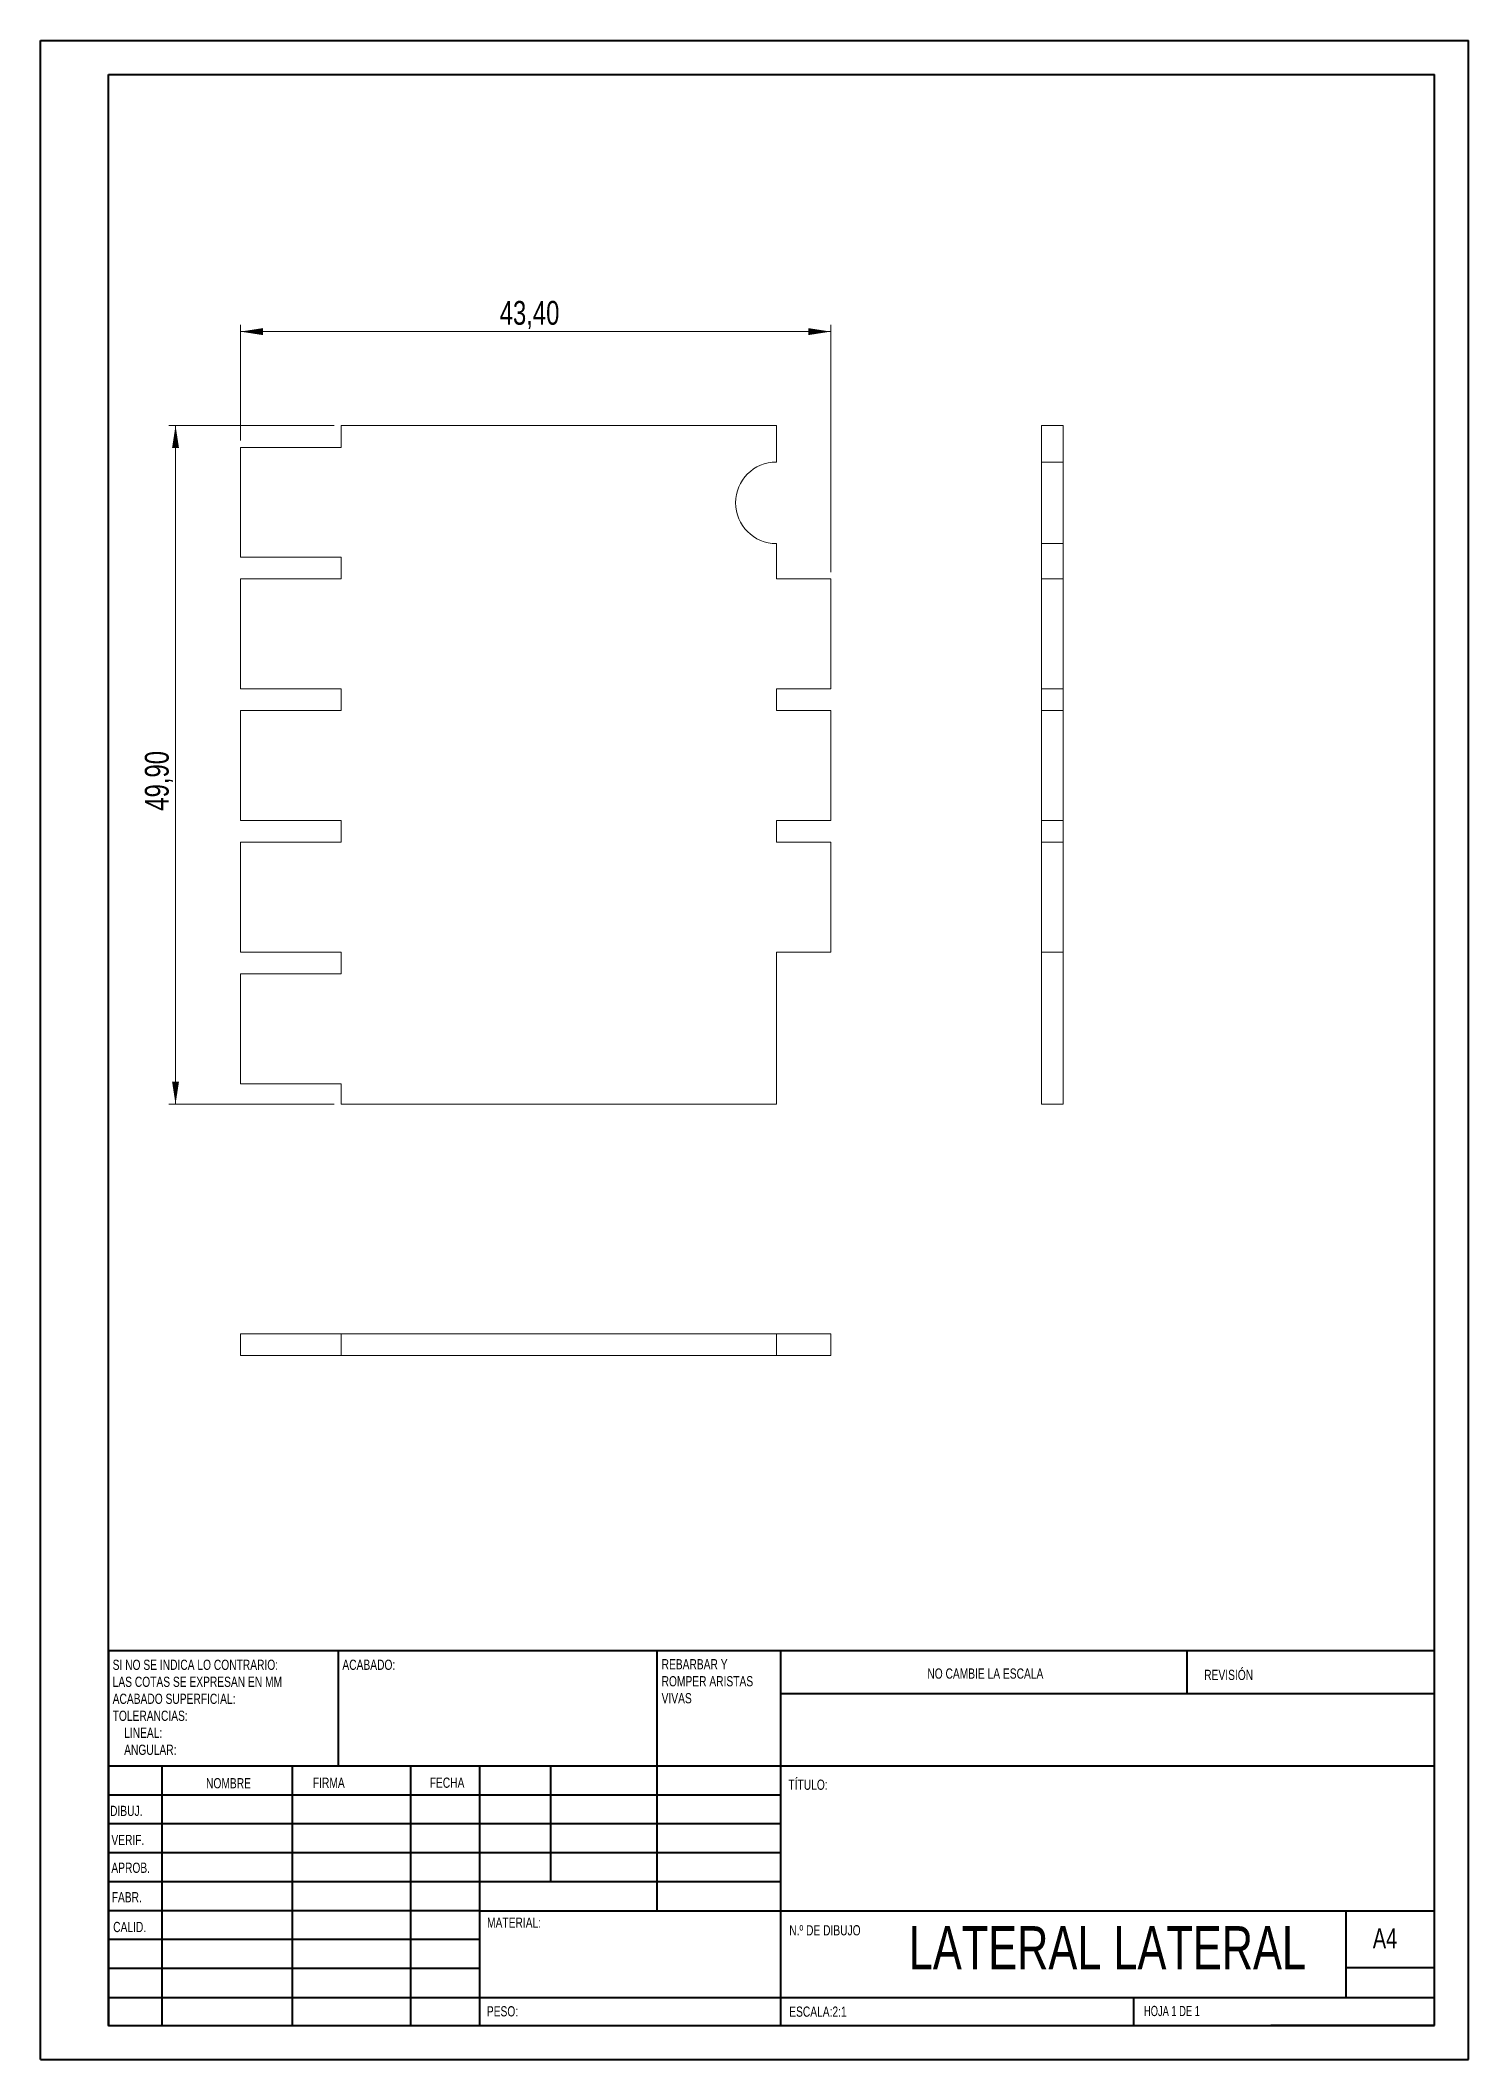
# Model space of a CAD drawing. Header units: millimetres. Extents: x 0 to 210, y 0 to 297.
import ezdxf

# ---------------------------------------------------------------- set-up
doc = ezdxf.new("R2010")
doc.units = ezdxf.units.MM
doc.styles.add('SLDTEXTSTYLE0', font='TXT', dxfattribs={"width": 0.75})
doc.styles.add('SLDTEXTSTYLE1', font='TXT', dxfattribs={"width": 0.681818})
doc.dimstyles.new('SLDDIMSTYLE0', dxfattribs={"dimtxt": 3.5, "dimasz": 3.302, "dimexe": 0, "dimexo": 0.0625, "dimgap": 0.875, "dimtad": 1, "dimlfac": 0.5, "dimrnd": 1e-09, "dimzin": 12, "dimdsep": 46, "dimtxsty": 'SLDTEXTSTYLE0', "dimsah": 1, "dimcen": 0.09, "dimadec": 0, "dimazin": 3, "dimtfac": 1, "dimtofl": 0, "dimtmove": 0, "dimatfit": 3, "dimfxl": 1, "dimfrac": 2, "dimtolj": 1, "dimtzin": 12, "dimarcsym": 0})

# ---------------------------------------------------------------- blocks, each defined once
blk = doc.blocks.new('SW_NOTE_0')
at = {"color": 0, "linetype": 'Continuous', "lineweight": 0, "char_height": 1.5, "attachment_point": 1, "style": 'SLDTEXTSTYLE0'}
for s, insert in [('REBARBAR Y', (0, 1.93)), ('ROMPER ARISTAS', (0, -0.57)), ('VIVAS', (0, -3.07))]:
    blk.add_mtext(s, dxfattribs=dict(at, insert=insert))
blk = doc.blocks.new('SW_NOTE_1')
at = {"color": 0, "linetype": 'Continuous', "lineweight": 0, "char_height": 1.5, "attachment_point": 1, "style": 'SLDTEXTSTYLE0'}
for s, insert in [('SI NO SE INDICA LO CONTRARIO:', (0, 1.93)), ('LAS COTAS SE EXPRESAN EN MM', (0, -0.57)), ('ACABADO SUPERFICIAL:', (0, -3.07)), ('TOLERANCIAS:', (0, -5.57)), ('LINEAL:', (1.69, -8.07)), ('ANGULAR:', (1.69, -10.57))]:
    blk.add_mtext(s, dxfattribs=dict(at, insert=insert))
blk = doc.blocks.new('_D')
at = {"color": 7, "linetype": 'Continuous', "lineweight": 0}
for p, q in [((29.49, 238.36), (29.49, 255.38)), ((29.49, 254.38), (116.29, 254.38)), ((116.29, 219), (116.29, 255.38))]:
    blk.add_line(p, q, dxfattribs=at)
for points in [[(29.49, 254.38), (32.79, 253.87), (32.79, 254.89)], [(116.29, 254.38), (112.99, 254.89), (112.99, 253.87)]]:
    blk.add_solid(points, dxfattribs=at)
at = {"color": 7, "linetype": 'Continuous', "lineweight": 0, "insert": (67.61, 258.89, -1.4), "char_height": 3.5, "attachment_point": 1, "style": 'SLDTEXTSTYLE0'}
blk.add_mtext('43,40', dxfattribs=at)
blk = doc.blocks.new('_D_1')
at = {"color": 7, "linetype": 'Continuous', "lineweight": 0}
for p, q in [((43.29, 240.56), (18.95, 240.56)), ((19.95, 240.56), (19.95, 140.76)), ((43.29, 140.76), (18.95, 140.76))]:
    blk.add_line(p, q, dxfattribs=at)
for points in [[(19.95, 240.56), (19.44, 237.25), (20.46, 237.25)], [(19.95, 140.76), (20.46, 144.06), (19.44, 144.06)]]:
    blk.add_solid(points, dxfattribs=at)
at = {"color": 7, "linetype": 'Continuous', "lineweight": 0, "insert": (15.44, 183.91, -1.4), "char_height": 3.5, "attachment_point": 1, "rotation": 90, "style": 'SLDTEXTSTYLE0'}
blk.add_mtext('49,90', dxfattribs=at)

msp = doc.modelspace()

# ---------------------------------------------------------------- linework, layer by layer
at = {"color": 7, "linetype": 'Continuous', "lineweight": 40}
for p, q in [((0.079, 0.215), (0.079, 297.215)), ((0.079, 297.215), (210.079, 297.215)), ((210.079, 0.215), (210.079, 297.215)), ((210.079, 292.215), (210.079, 297.215)), ((10.079, 292.215), (205.079, 292.215)), ((10.079, 5.215), (10.079, 292.215)), ((205.079, 5.215), (205.079, 292.215)), ((10.111, 60.371), (205.079, 60.371)), ((10.111, 60.371), (10.111, 5.121)), ((43.911, 43.371), (43.911, 60.371)), ((90.711, 60.371), (90.711, 22.121)), ((108.911, 60.371), (108.911, 5.121)), ((168.679, 54.09), (168.679, 60.465)), ((205.079, 53.996), (108.911, 53.996)), ((205.079, 43.371), (10.111, 43.371)), ((17.911, 43.371), (17.911, 5.121)), ((37.102, 43.371), (37.102, 5.121)), ((54.51, 43.371), (54.51, 5.121)), ((64.711, 5.121), (64.711, 43.371)), ((75.111, 26.371), (75.111, 43.371)), ((108.911, 39.121), (10.111, 39.121)), ((108.911, 34.871), (10.111, 34.871)), ((108.911, 30.621), (10.111, 30.621)), ((108.911, 26.371), (10.111, 26.371)), ((64.711, 22.121), (10.111, 22.121)), ((64.711, 22.121), (205.079, 22.121)), ((192.079, 9.465), (192.079, 22.215)), ((64.711, 17.871), (10.111, 17.871)), ((64.711, 13.621), (10.111, 13.621)), ((205.079, 13.715), (192.079, 13.715)), ((10.111, 9.371), (205.079, 9.371)), ((160.879, 5.215), (160.879, 9.465)), ((10.079, 5.215), (205.079, 5.215)), ((205.079, 5.215), (180.988, 5.215)), ((0.079, 0.215), (210.079, 0.215))]:
    msp.add_line(p, q, dxfattribs=at)
at = {"color": 7, "linetype": 'Continuous', "lineweight": 15}
for p, q in [((44.292, 237.357), (44.292, 240.557)), ((108.292, 240.557), (44.292, 240.557)), ((108.292, 240.557), (108.292, 235.197)), ((150.472, 240.557), (147.272, 240.557)), ((147.272, 240.557), (147.272, 235.197)), ((150.472, 240.557), (150.472, 235.197)), ((29.492, 237.357), (29.492, 221.197)), ((29.492, 237.357), (44.292, 237.357)), ((150.472, 235.197), (147.272, 235.197)), ((147.272, 235.197), (147.272, 223.197)), ((150.472, 223.197), (150.472, 235.197)), ((108.292, 223.197), (108.292, 217.997)), ((147.272, 223.197), (150.472, 223.197)), ((147.272, 223.197), (147.272, 217.997)), ((150.472, 223.197), (150.472, 217.997)), ((44.292, 221.197), (29.492, 221.197)), ((44.292, 217.997), (44.292, 221.197)), ((29.492, 217.997), (29.492, 201.837)), ((29.492, 217.997), (44.292, 217.997)), ((108.292, 217.997), (116.292, 217.997)), ((116.292, 201.837), (116.292, 217.997)), ((150.472, 217.997), (147.272, 217.997)), ((147.272, 201.837), (147.272, 217.997)), ((150.472, 201.837), (150.472, 217.997)), ((44.292, 201.837), (29.492, 201.837)), ((44.292, 198.637), (44.292, 201.837)), ((116.292, 201.837), (108.292, 201.837)), ((108.292, 201.837), (108.292, 198.637)), ((150.472, 201.837), (147.272, 201.837)), ((147.272, 201.837), (147.272, 198.637)), ((150.472, 201.837), (150.472, 198.637)), ((29.492, 198.637), (29.492, 182.477)), ((29.492, 198.637), (44.292, 198.637)), ((108.292, 198.637), (116.292, 198.637)), ((116.292, 182.477), (116.292, 198.637)), ((150.472, 198.637), (147.272, 198.637)), ((147.272, 182.477), (147.272, 198.637)), ((150.472, 182.477), (150.472, 198.637)), ((44.292, 182.477), (29.492, 182.477)), ((44.292, 179.277), (44.292, 182.477)), ((116.292, 182.477), (108.292, 182.477)), ((108.292, 182.477), (108.292, 179.277)), ((150.472, 182.477), (147.272, 182.477)), ((147.272, 182.477), (147.272, 179.277)), ((150.472, 182.477), (150.472, 179.277)), ((29.492, 179.277), (29.492, 163.117)), ((29.492, 179.277), (44.292, 179.277)), ((108.292, 179.277), (116.292, 179.277)), ((116.292, 163.117), (116.292, 179.277)), ((150.472, 179.277), (147.272, 179.277)), ((147.272, 163.117), (147.272, 179.277)), ((150.472, 163.117), (150.472, 179.277)), ((44.292, 163.117), (29.492, 163.117)), ((44.292, 159.917), (44.292, 163.117)), ((116.292, 163.117), (108.292, 163.117)), ((108.292, 163.117), (108.292, 140.757)), ((150.472, 163.117), (147.272, 163.117)), ((147.272, 163.117), (147.272, 140.757)), ((150.472, 163.117), (150.472, 140.757)), ((29.492, 159.917), (29.492, 143.757)), ((29.492, 159.917), (44.292, 159.917)), ((44.292, 143.757), (29.492, 143.757)), ((44.292, 140.757), (44.292, 143.757)), ((44.292, 140.757), (108.292, 140.757)), ((147.272, 140.757), (150.472, 140.757)), ((29.492, 103.763), (29.492, 106.963)), ((44.292, 106.963), (29.492, 106.963)), ((44.292, 106.963), (108.292, 106.963)), ((44.292, 103.763), (44.292, 106.963)), ((108.292, 106.963), (108.292, 103.763)), ((116.292, 106.963), (108.292, 106.963)), ((116.292, 103.763), (116.292, 106.963)), ((44.292, 103.763), (29.492, 103.763)), ((44.292, 103.763), (108.292, 103.763)), ((116.292, 103.763), (108.292, 103.763))]:
    msp.add_line(p, q, dxfattribs=at)
msp.add_arc((108.292, 229.197), 6, 90, 270, dxfattribs=at)

# ---------------------------------------------------------------- block references
at = {"color": 7, "linetype": 'Continuous', "lineweight": 0}
for name, p in [('SW_NOTE_1', (10.704, 57.108)), ('SW_NOTE_0', (91.42, 57.19))]:
    msp.add_blockref(name, p, dxfattribs=at)

# ---------------------------------------------------------------- texts
for s, insert, char_height, attachment_point, style in [('ACABADO:', (44.482, 59.04), 1.5, 1, 'SLDTEXTSTYLE0'), ('NO CAMBIE LA ESCALA', (130.493, 57.748), 1.5, 1, 'SLDTEXTSTYLE0'), ('REVISIÓN', (171.206, 57.55), 1.5, 1, 'SLDTEXTSTYLE0'), ('NOMBRE', (24.433, 41.622), 1.5, 1, 'SLDTEXTSTYLE0'), ('FIRMA', (40.144, 41.683), 1.5, 1, 'SLDTEXTSTYLE0'), ('FECHA', (57.326, 41.697), 1.5, 1, 'SLDTEXTSTYLE0'), ('TÍTULO:', (110.067, 41.399), 1.5, 1, 'SLDTEXTSTYLE0'), ('DIBUJ.', (10.323, 37.551), 1.5, 1, 'SLDTEXTSTYLE0'), ('VERIF.', (10.521, 33.275), 1.5, 1, 'SLDTEXTSTYLE0'), ('APROB.', (10.513, 29.185), 1.5, 1, 'SLDTEXTSTYLE0'), ('FABR.', (10.566, 24.855), 1.5, 1, 'SLDTEXTSTYLE0'), ('MATERIAL:', (65.757, 21.107), 1.5, 1, 'SLDTEXTSTYLE0'), ('CALID.', (10.78, 20.471), 1.5, 1, 'SLDTEXTSTYLE0'), ('N.º DE DIBUJO', (110.185, 19.99), 1.5, 1, 'SLDTEXTSTYLE0'), ('LATERAL LATERAL', (156.969, 19.847), 6.35, 2, 'SLDTEXTSTYLE0'), ('A4', (196, 19.515), 2.9104, 1, 'SLDTEXTSTYLE0'), ('PESO:', (65.729, 8.07), 1.4986, 1, 'SLDTEXTSTYLE0'), ('ESCALA:2:1', (110.185, 8.021), 1.5, 1, 'SLDTEXTSTYLE0'), ('HOJA 1 DE 1', (162.357, 8.115), 1.5, 1, 'SLDTEXTSTYLE1')]:
    msp.add_mtext(s, dxfattribs=dict(at, insert=insert, char_height=char_height, attachment_point=attachment_point, style=style))

# ---------------------------------------------------------------- dimensions: what is measured, and where the dimension line sits
dim = msp.add_linear_dim(base=(116.292, 254.382), p1=(29.492, 237.357), p2=(116.292, 217.997), dimstyle='SLDDIMSTYLE0', dxfattribs=at)
dim.commit()
dim.dimension.update_dxf_attribs({"geometry": '_D', "text_midpoint": (74.853, 254.382), "dimtype": 160})
dim = msp.add_linear_dim(base=(19.951, 140.757), p1=(44.292, 240.557), p2=(44.292, 140.757), angle=90, dimstyle='SLDDIMSTYLE0', dxfattribs=at)
dim.commit()
dim.dimension.update_dxf_attribs({"geometry": '_D_1', "text_midpoint": (19.951, 191.147), "dimtype": 160})

doc.saveas('drawing.dxf')
